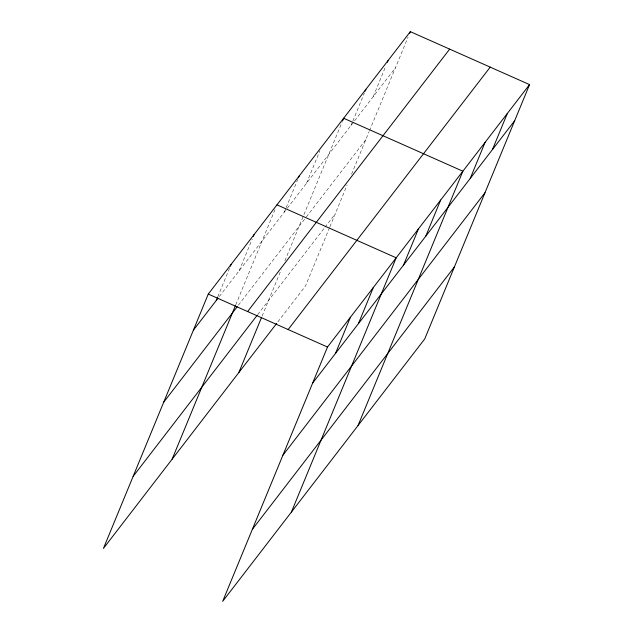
<?xml version="1.0" encoding="UTF-8"?>
<svg xmlns="http://www.w3.org/2000/svg" width="633" height="633" viewBox="0 0 633 633"><rect width="100%" height="100%" fill="white"/><g stroke="black" fill="none" stroke-linecap="round" stroke-linejoin="round"><path stroke-width="0.47" stroke-dasharray="3.17 2.37" d="M217.768 296.837L229.684 267.941M239.179 270.71L252.211 239.1M235.785 304.774L275.11 209.365M284.304 212.102L285.799 208.486M286.171 207.584L297.708 179.59M306.53 183.238L319.934 150.725M262.117 316.057L281.179 269.8M284.913 260.756L342.16 121.86M350.983 125.5L352.47 121.892M352.85 120.99L364.386 92.996M373.209 96.635L385.869 65.935M329.548 227.635L305.502 285.974L277.27 322.64M329.92 226.725L347.113 185.01M351.592 174.154L369.142 131.577M369.514 130.659L408.095 37.07M219.295 296.537L286.709 208.985M287.311 208.202L353.989 121.599M354.591 120.824L395.435 67.771M238.412 305.169L305.692 217.792M306.293 217.016L365.755 139.774M257.686 314.609L324.365 228.007M324.966 227.231L335.181 213.962"/><path stroke-width="0.95" d="M529.552 84.608L327.498 347.026L222.674 601.35L424.727 338.932L529.552 84.608L410.326 31.65L208.273 294.068L103.448 548.392L276.668 323.416M216.28 300.453L217.396 297.739M230.428 266.137L231.172 264.333M253.327 236.394L254.07 234.59M172.144 459.17L235.405 305.684M298.452 177.786L299.195 175.982M238.823 372.568L261.366 317.885M342.532 120.958L343.276 119.154M365.13 91.192L365.874 89.38M387.356 62.319L388.1 60.515M409.583 33.454L410.326 31.65M335.506 353.412L350.397 317.291M358.413 323.669L373.296 287.548M291.37 512.129L396.195 257.805L276.969 204.847M403.538 265.061L418.421 228.94M425.764 236.196L440.647 200.075M358.049 425.526L462.873 171.211L343.648 118.252M470.216 178.466L485.1 142.338M492.434 149.594L507.326 113.473M193.382 330.189L218.092 298.103M163.702 402.2L237.209 306.736M247.614 311.547L449.667 49.129M133.128 476.388L257.093 315.384M288.15 329.556L490.211 67.13M312.607 383.147L514.661 120.729M282.935 455.159L484.989 192.733M252.353 529.346L454.407 266.92M208.273 294.068L327.498 347.026"/></g></svg>
